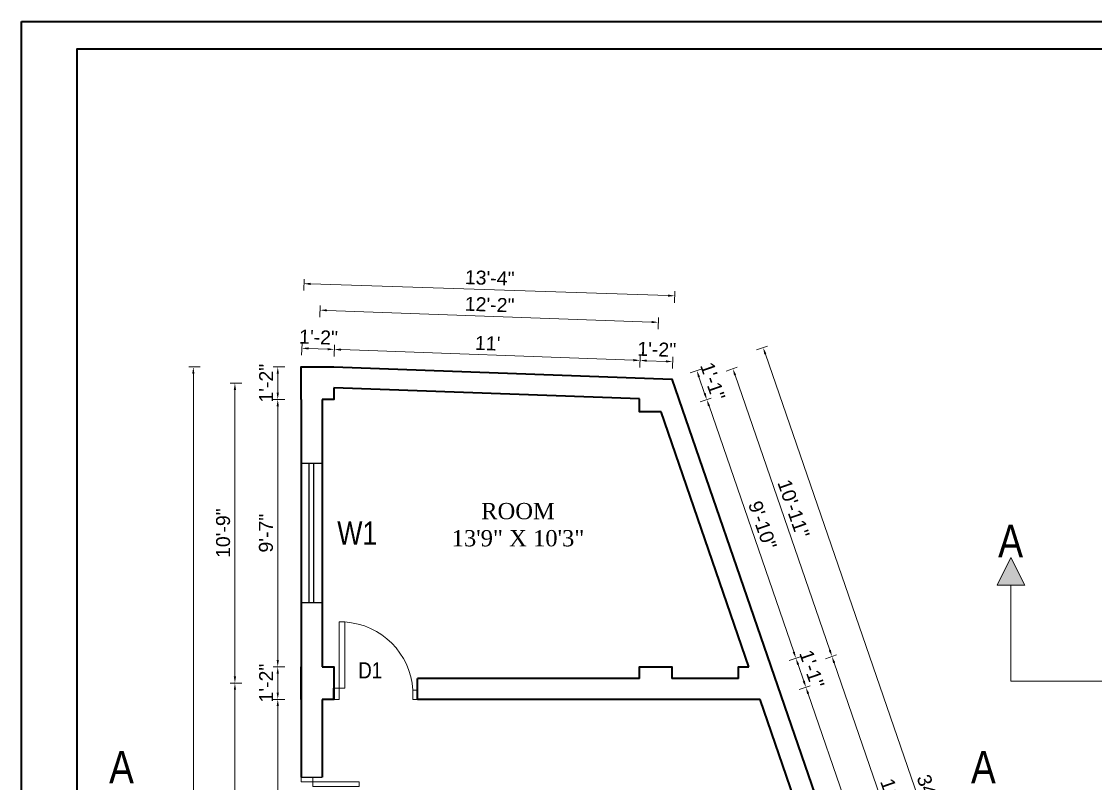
# Model space of a CAD drawing. Header units: inches. Extents: x 376358 to 406049, y -63575 to -53607.
# Drawn here: x 377951.4 to 378413.4, y -53935.3 to -53607.5 of the extents above; entities that cross this region are included whole.
import ezdxf

# ---------------------------------------------------------------- set-up
doc = ezdxf.new("R2010")
doc.units = ezdxf.units.IN
doc.header["$LTSCALE"] = 2
doc.header["$MEASUREMENT"] = 0
doc.header["$PDMODE"] = 34
doc.layers.get('0').update_dxf_attribs({"linetype": 'CONTINUOUS'})
doc.layers.get('DEFPOINTS').update_dxf_attribs({"color": 141, "linetype": 'CONTINUOUS'})
for name, color, linetype, lineweight in [('dimension', 160, 'CONTINUOUS', 15), ('door', 20, 'CONTINUOUS', 35), ('steps', 253, 'CONTINUOUS', 20)]:
    doc.layers.add(name, color=color, linetype=linetype, lineweight=lineweight)
doc.layers.add('Normal Wall', color=7, linetype='CONTINUOUS', lineweight=35, true_color=0xffaf89)
doc.styles.add('Lettring Text', font='arial.ttf')
doc.styles.get("Standard").update_dxf_attribs({"font": 'ARIALN.TTF'})
doc.dimstyles.new('Copy of Standard', dxfattribs={"dimtxt": 6, "dimasz": 2.875, "dimexe": 2, "dimexo": 4, "dimgap": 2, "dimtad": 1, "dimdec": 0, "dimrnd": 1, "dimzin": 0, "dimdsep": 46, "dimlunit": 4, "dimtxsty": 'Lettring Text', "dimcen": 0.1, "dimclrd": 7, "dimclre": 7, "dimclrt": 7, "dimazin": 0, "dimtfac": 0.645, "dimtdec": 0, "dimtmove": 1, "dimatfit": 0, "dimfxl": 3, "dimfxlon": 1, "dimtfillclr": 256, "dimtolj": 1, "dimtzin": 0, "dimlwd": -1, "dimlwe": -1, "dimarcsym": 2})

# ---------------------------------------------------------------- blocks, each defined once
blk = doc.blocks.new('*D175')
at = {"layer": 'DEFPOINTS', "color": 0, "ltscale": 0.5, "transparency": 16777216}
for p in [(378072.04, -53748.07), (378071.75, -53756.11), (378085.75, -53756.11)]:
    blk.add_point(p, dxfattribs=at)
at = {"layer": 'steps', "color": 7, "ltscale": 0.5, "transparency": 16777216}
for p, q in [((378071.93, -53751.06), (378072.11, -53746.07)), ((378083.15, -53748.47), (378074.91, -53748.17)), ((378085.91, -53751.57), (378086.09, -53746.57))]:
    blk.add_line(p, q, dxfattribs=at)
for points in [[(378074.93, -53747.69), (378074.89, -53748.65), (378072.04, -53748.07)], [(378083.16, -53747.99), (378083.13, -53748.94), (378086.02, -53748.57)]]:
    blk.add_solid(points, dxfattribs=at)
at = {"layer": 'steps', "color": 7, "ltscale": 0.5, "transparency": 16777216, "insert": (378079.21, -53743.31), "char_height": 6, "attachment_point": 5, "rotation": 357.9379, "style": 'Lettring Text'}
blk.add_mtext('\\A1;1\'-2"', dxfattribs=at)
blk = doc.blocks.new('*D176')
at = {"layer": 'DEFPOINTS', "color": 0, "ltscale": 0.5, "transparency": 16777216}
for p in [(378217.53, -53753.3), (378085.75, -53756.11), (378217.25, -53761.35)]:
    blk.add_point(p, dxfattribs=at)
at = {"layer": 'steps', "color": 7, "ltscale": 0.5, "transparency": 16777216}
for p, q in [((378085.91, -53751.57), (378086.09, -53746.57)), ((378088.89, -53748.67), (378214.66, -53753.2)), ((378217.43, -53756.3), (378217.61, -53751.31))]:
    blk.add_line(p, q, dxfattribs=at)
for points in [[(378088.91, -53748.19), (378088.87, -53749.15), (378086.02, -53748.57)], [(378214.68, -53752.72), (378214.64, -53753.68), (378217.53, -53753.3)]]:
    blk.add_solid(points, dxfattribs=at)
at = {"layer": 'steps', "color": 7, "ltscale": 0.5, "transparency": 16777216, "insert": (378151.96, -53745.93), "char_height": 6, "attachment_point": 5, "rotation": 357.9379, "style": 'Lettring Text'}
blk.add_mtext("\\A1;11'", dxfattribs=at)
blk = doc.blocks.new('*D177')
at = {"layer": 'DEFPOINTS', "color": 0, "ltscale": 0.5, "transparency": 16777216}
for p in [(378231.52, -53753.81), (378217.25, -53761.35), (378231.25, -53761.35)]:
    blk.add_point(p, dxfattribs=at)
at = {"layer": 'steps', "color": 7, "ltscale": 0.5, "transparency": 16777216}
for p, q in [((378217.43, -53756.3), (378217.61, -53751.31)), ((378220.41, -53753.41), (378228.64, -53753.7)), ((378231.41, -53756.81), (378231.59, -53751.81))]:
    blk.add_line(p, q, dxfattribs=at)
for points in [[(378220.43, -53752.93), (378220.39, -53753.89), (378217.53, -53753.3)], [(378228.66, -53753.23), (378228.63, -53754.18), (378231.52, -53753.81)]]:
    blk.add_solid(points, dxfattribs=at)
at = {"layer": 'steps', "color": 7, "ltscale": 0.5, "transparency": 16777216, "insert": (378224.71, -53748.55), "char_height": 6, "attachment_point": 5, "rotation": 357.9379, "style": 'Lettring Text'}
blk.add_mtext('\\A1;1\'-2"', dxfattribs=at)
blk = doc.blocks.new('*D178')
at = {"layer": 'DEFPOINTS', "color": 0, "ltscale": 0.5, "transparency": 16777216}
for p in [(378225.38, -53736.9), (378078.75, -53763.11), (378224.25, -53768.35)]:
    blk.add_point(p, dxfattribs=at)
at = {"layer": 'steps', "color": 7, "ltscale": 0.5, "transparency": 16777216}
for p, q in [((378079.77, -53734.66), (378079.95, -53729.66)), ((378082.75, -53731.77), (378222.5, -53736.8)), ((378225.27, -53739.9), (378225.45, -53734.9))]:
    blk.add_line(p, q, dxfattribs=at)
for points in [[(378082.77, -53731.29), (378082.74, -53732.24), (378079.88, -53731.66)], [(378222.52, -53736.32), (378222.49, -53737.28), (378225.38, -53736.9)]]:
    blk.add_solid(points, dxfattribs=at)
at = {"layer": 'steps', "color": 7, "ltscale": 0.5, "transparency": 16777216, "insert": (378152.81, -53729.27), "char_height": 6, "attachment_point": 5, "rotation": 357.9379, "style": 'Lettring Text'}
blk.add_mtext('\\A1;12\'-2"', dxfattribs=at)
blk = doc.blocks.new('*D179')
at = {"layer": 'DEFPOINTS', "color": 0, "ltscale": 0.5, "transparency": 16777216}
for p in [(378232.42, -53725.52), (378071.75, -53756.11), (378231.25, -53761.35)]:
    blk.add_point(p, dxfattribs=at)
at = {"layer": 'steps', "color": 7, "ltscale": 0.5, "transparency": 16777216}
for p, q in [((378072.83, -53723.28), (378072.99, -53718.28)), ((378075.8, -53720.38), (378229.55, -53725.43)), ((378232.32, -53728.52), (378232.49, -53723.52))]:
    blk.add_line(p, q, dxfattribs=at)
for points in [[(378075.81, -53719.9), (378075.78, -53720.85), (378072.92, -53720.28)], [(378229.56, -53724.95), (378229.53, -53725.9), (378232.42, -53725.52)]]:
    blk.add_solid(points, dxfattribs=at)
at = {"layer": 'steps', "color": 7, "ltscale": 0.5, "transparency": 16777216, "insert": (378152.84, -53717.84), "char_height": 6, "attachment_point": 5, "rotation": 358.1187, "style": 'Lettring Text'}
blk.add_mtext('\\A1;13\'-4"', dxfattribs=at)
blk = doc.blocks.new('*D185')
at = {"layer": 'DEFPOINTS', "color": 0, "ltscale": 0.5, "transparency": 16777216}
for p in [(378224.25, -53768.35), (378300.08, -53880.69), (378266.87, -53892.12)]:
    blk.add_point(p, dxfattribs=at)
at = {"layer": 'steps', "color": 7, "ltscale": 0.5, "transparency": 16777216}
for p, q in [((378254.62, -53757.89), (378259.34, -53756.26)), ((378258.39, -53759.63), (378299.15, -53877.97)), ((378297.24, -53881.66), (378301.97, -53880.03))]:
    blk.add_line(p, q, dxfattribs=at)
for points in [[(378258.84, -53759.48), (378257.94, -53759.79), (378257.45, -53756.91)], [(378299.6, -53877.81), (378298.69, -53878.12), (378300.08, -53880.69)]]:
    blk.add_solid(points, dxfattribs=at)
at = {"layer": 'steps', "color": 7, "ltscale": 0.5, "transparency": 16777216, "insert": (378283.55, -53817.15), "char_height": 6, "attachment_point": 5, "rotation": 289.0044, "style": 'Lettring Text'}
blk.add_mtext('\\A1;10\'-11"', dxfattribs=at)
blk = doc.blocks.new('*D189')
at = {"layer": 'DEFPOINTS', "color": 0, "ltscale": 0.5, "transparency": 16777216}
for p in [(378071.75, -53756.11), (378061.68, -53770.11), (378071.75, -53770.11)]:
    blk.add_point(p, dxfattribs=at)
at = {"layer": 'steps', "color": 7, "ltscale": 0.5, "transparency": 16777216}
for p, q in [((378064.68, -53756.11), (378059.68, -53756.11)), ((378061.68, -53758.99), (378061.68, -53767.24)), ((378064.68, -53770.11), (378059.68, -53770.11))]:
    blk.add_line(p, q, dxfattribs=at)
for points in [[(378061.21, -53758.99), (378062.16, -53758.99), (378061.68, -53756.11)], [(378061.21, -53767.24), (378062.16, -53767.24), (378061.68, -53770.11)]]:
    blk.add_solid(points, dxfattribs=at)
at = {"layer": 'steps', "color": 7, "ltscale": 0.5, "transparency": 16777216, "insert": (378056.67, -53763.11), "char_height": 6, "attachment_point": 5, "rotation": 90, "style": 'Lettring Text'}
blk.add_mtext('\\A1;1\'-2"', dxfattribs=at)
blk = doc.blocks.new('*D190')
at = {"layer": 'DEFPOINTS', "color": 0, "ltscale": 0.5, "transparency": 16777216}
for p in [(378071.75, -53770.11), (378061.68, -53885.12), (378071.75, -53885.12)]:
    blk.add_point(p, dxfattribs=at)
at = {"layer": 'steps', "color": 7, "ltscale": 0.5, "transparency": 16777216}
for p, q in [((378064.68, -53770.11), (378059.68, -53770.11)), ((378061.68, -53772.99), (378061.68, -53882.25)), ((378064.68, -53885.12), (378059.68, -53885.12))]:
    blk.add_line(p, q, dxfattribs=at)
for points in [[(378061.21, -53772.99), (378062.16, -53772.99), (378061.68, -53770.11)], [(378061.21, -53882.25), (378062.16, -53882.25), (378061.68, -53885.12)]]:
    blk.add_solid(points, dxfattribs=at)
at = {"layer": 'steps', "color": 7, "ltscale": 0.5, "transparency": 16777216, "insert": (378056.62, -53827.62), "char_height": 6, "attachment_point": 5, "rotation": 90, "style": 'Lettring Text'}
blk.add_mtext('\\A1;9\'-7"', dxfattribs=at)
blk = doc.blocks.new('*D191')
at = {"layer": 'DEFPOINTS', "color": 0, "ltscale": 0.5, "transparency": 16777216}
for p in [(378071.75, -53885.12), (378061.68, -53899.12), (378071.75, -53899.12)]:
    blk.add_point(p, dxfattribs=at)
at = {"layer": 'steps', "color": 7, "ltscale": 0.5, "transparency": 16777216}
for p, q in [((378064.68, -53885.12), (378059.68, -53885.12)), ((378061.68, -53888), (378061.68, -53896.25)), ((378064.68, -53899.12), (378059.68, -53899.12))]:
    blk.add_line(p, q, dxfattribs=at)
for points in [[(378061.21, -53888), (378062.16, -53888), (378061.68, -53885.12)], [(378061.21, -53896.25), (378062.16, -53896.25), (378061.68, -53899.12)]]:
    blk.add_solid(points, dxfattribs=at)
at = {"layer": 'steps', "color": 7, "ltscale": 0.5, "transparency": 16777216, "insert": (378056.67, -53892.12), "char_height": 6, "attachment_point": 5, "rotation": 90, "style": 'Lettring Text'}
blk.add_mtext('\\A1;1\'-2"', dxfattribs=at)
blk = doc.blocks.new('*D192')
at = {"layer": 'DEFPOINTS', "color": 0, "ltscale": 0.5, "transparency": 16777216}
for p in [(378071.75, -53899.12), (378061.68, -54014.12), (378071.75, -54014.12)]:
    blk.add_point(p, dxfattribs=at)
at = {"layer": 'steps', "color": 7, "ltscale": 0.5, "transparency": 16777216}
for p, q in [((378064.68, -53899.12), (378059.68, -53899.12)), ((378061.68, -53902), (378061.68, -54011.25)), ((378064.68, -54014.12), (378059.68, -54014.12))]:
    blk.add_line(p, q, dxfattribs=at)
for points in [[(378061.21, -53902), (378062.16, -53902), (378061.68, -53899.12)], [(378061.21, -54011.25), (378062.16, -54011.25), (378061.68, -54014.12)]]:
    blk.add_solid(points, dxfattribs=at)
at = {"layer": 'steps', "color": 7, "ltscale": 0.5, "transparency": 16777216, "insert": (378056.62, -53956.62), "char_height": 6, "attachment_point": 5, "rotation": 90, "style": 'Lettring Text'}
blk.add_mtext('\\A1;9\'-7"', dxfattribs=at)
blk = doc.blocks.new('*D196')
at = {"layer": 'DEFPOINTS', "color": 0, "ltscale": 0.5, "transparency": 16777216}
for p in [(378078.75, -53763.11), (378043.25, -53892.12), (378078.75, -53892.12)]:
    blk.add_point(p, dxfattribs=at)
at = {"layer": 'steps', "color": 7, "ltscale": 0.5, "transparency": 16777216}
for p, q in [((378046.25, -53763.11), (378041.25, -53763.11)), ((378043.25, -53765.99), (378043.25, -53889.25)), ((378046.25, -53892.12), (378041.25, -53892.12))]:
    blk.add_line(p, q, dxfattribs=at)
for points in [[(378042.77, -53765.99), (378043.73, -53765.99), (378043.25, -53763.11)], [(378042.77, -53889.25), (378043.73, -53889.25), (378043.25, -53892.12)]]:
    blk.add_solid(points, dxfattribs=at)
at = {"layer": 'steps', "color": 7, "ltscale": 0.5, "transparency": 16777216, "insert": (378038.19, -53827.62), "char_height": 6, "attachment_point": 5, "rotation": 90, "style": 'Lettring Text'}
blk.add_mtext('\\A1;10\'-9"', dxfattribs=at)
blk = doc.blocks.new('*D197')
at = {"layer": 'DEFPOINTS', "color": 0, "ltscale": 0.5, "transparency": 16777216}
for p in [(378078.75, -53892.12), (378043.25, -54021.12), (378078.75, -54021.12)]:
    blk.add_point(p, dxfattribs=at)
at = {"layer": 'steps', "color": 7, "ltscale": 0.5, "transparency": 16777216}
for p, q in [((378046.25, -53892.12), (378041.25, -53892.12)), ((378043.25, -53895), (378043.25, -54018.25)), ((378046.25, -54021.12), (378041.25, -54021.12))]:
    blk.add_line(p, q, dxfattribs=at)
for points in [[(378042.77, -53895), (378043.73, -53895), (378043.25, -53892.12)], [(378042.77, -54018.25), (378043.73, -54018.25), (378043.25, -54021.12)]]:
    blk.add_solid(points, dxfattribs=at)
at = {"layer": 'steps', "color": 7, "ltscale": 0.5, "transparency": 16777216, "insert": (378038.19, -53956.62), "char_height": 6, "attachment_point": 5, "rotation": 90, "style": 'Lettring Text'}
blk.add_mtext('\\A1;10\'-9"', dxfattribs=at)
blk = doc.blocks.new('*D199')
at = {"layer": 'DEFPOINTS', "color": 0, "ltscale": 0.5, "transparency": 16777216}
for p in [(378025.37, -53756.11), (378071.75, -53756.11), (378071.75, -54157.12)]:
    blk.add_point(p, dxfattribs=at)
at = {"layer": 'steps', "color": 7, "ltscale": 0.5, "transparency": 16777216}
for p, q in [((378028.37, -53756.11), (378023.37, -53756.11)), ((378025.37, -54154.25), (378025.37, -53758.99)), ((378028.37, -54157.12), (378023.37, -54157.12))]:
    blk.add_line(p, q, dxfattribs=at)
for points in [[(378024.89, -53758.99), (378025.85, -53758.99), (378025.37, -53756.11)], [(378024.89, -54154.25), (378025.85, -54154.25), (378025.37, -54157.12)]]:
    blk.add_solid(points, dxfattribs=at)
at = {"layer": 'steps', "color": 7, "ltscale": 0.5, "transparency": 16777216, "insert": (378020.3, -53956.62), "char_height": 6, "attachment_point": 5, "rotation": 90, "style": 'Lettring Text'}
blk.add_mtext('\\A1;33\'-5"', dxfattribs=at)
blk = doc.blocks.new('*D200')
at = {"layer": 'DEFPOINTS', "color": 0, "ltscale": 0.5, "transparency": 16777216}
for p in [(378231.25, -53775.35), (378284.56, -53881.44), (378273.87, -53885.12)]:
    blk.add_point(p, dxfattribs=at)
at = {"layer": 'steps', "color": 7, "ltscale": 0.5, "transparency": 16777216}
for p, q in [((378243.41, -53771.16), (378248.13, -53769.54)), ((378247.18, -53772.9), (378283.62, -53878.72)), ((378281.72, -53882.42), (378286.45, -53880.79))]:
    blk.add_line(p, q, dxfattribs=at)
for points in [[(378247.63, -53772.75), (378246.73, -53773.06), (378246.24, -53770.19)], [(378284.08, -53878.57), (378283.17, -53878.88), (378284.56, -53881.44)]]:
    blk.add_solid(points, dxfattribs=at)
at = {"layer": 'steps', "color": 7, "ltscale": 0.5, "transparency": 16777216, "insert": (378270.19, -53824.17), "char_height": 6, "attachment_point": 5, "rotation": 289.0044, "style": 'Lettring Text'}
blk.add_mtext('\\A1;9\'-10"', dxfattribs=at)
blk = doc.blocks.new('*D201')
at = {"layer": 'DEFPOINTS', "color": 0, "ltscale": 0.5, "transparency": 16777216}
for p in [(378273.87, -53885.12), (378288.87, -53893.96), (378273.87, -53899.12)]:
    blk.add_point(p, dxfattribs=at)
at = {"layer": 'steps', "color": 7, "ltscale": 0.5, "transparency": 16777216}
for p, q in [((378281.72, -53882.42), (378286.45, -53880.79)), ((378285.5, -53884.16), (378287.93, -53891.24)), ((378286.03, -53894.94), (378290.76, -53893.31))]:
    blk.add_line(p, q, dxfattribs=at)
for points in [[(378285.95, -53884.01), (378285.04, -53884.32), (378284.56, -53881.44)], [(378288.39, -53891.08), (378287.48, -53891.4), (378288.87, -53893.96)]]:
    blk.add_solid(points, dxfattribs=at)
at = {"layer": 'steps', "color": 7, "ltscale": 0.5, "transparency": 16777216, "insert": (378291.45, -53886.07), "char_height": 6, "attachment_point": 5, "rotation": 289.0044, "style": 'Lettring Text'}
blk.add_mtext('\\A1;1\'-1"', dxfattribs=at)
blk = doc.blocks.new('*D202')
at = {"layer": 'DEFPOINTS', "color": 0, "ltscale": 0.5, "transparency": 16777216}
for p in [(378273.87, -53899.12), (378328.99, -54010.44), (378318.3, -54014.12)]:
    blk.add_point(p, dxfattribs=at)
at = {"layer": 'steps', "color": 7, "ltscale": 0.5, "transparency": 16777216}
for p, q in [((378286.03, -53894.94), (378290.76, -53893.31)), ((378289.81, -53896.68), (378328.05, -54007.72)), ((378326.15, -54011.42), (378330.88, -54009.79))]:
    blk.add_line(p, q, dxfattribs=at)
for points in [[(378290.26, -53896.52), (378289.35, -53896.83), (378288.87, -53893.96)], [(378328.51, -54007.57), (378327.6, -54007.88), (378328.99, -54010.44)]]:
    blk.add_solid(points, dxfattribs=at)
at = {"layer": 'steps', "color": 7, "ltscale": 0.5, "transparency": 16777216, "insert": (378313.72, -53950.55), "char_height": 6, "attachment_point": 5, "rotation": 289.0044, "style": 'Lettring Text'}
blk.add_mtext('\\A1;10\'-3"', dxfattribs=at)
blk = doc.blocks.new('*D206')
at = {"layer": 'DEFPOINTS', "color": 0, "ltscale": 0.5, "transparency": 16777216}
for p in [(378241.93, -53757.67), (378231.25, -53761.35), (378231.25, -53775.35)]:
    blk.add_point(p, dxfattribs=at)
at = {"layer": 'steps', "color": 7, "ltscale": 0.5, "transparency": 16777216}
for p, q in [((378239.1, -53758.65), (378243.82, -53757.02)), ((378245.31, -53767.47), (378242.87, -53760.39)), ((378243.41, -53771.16), (378248.13, -53769.54))]:
    blk.add_line(p, q, dxfattribs=at)
for points in [[(378243.32, -53760.23), (378242.41, -53760.55), (378241.93, -53757.67)], [(378245.76, -53767.31), (378244.85, -53767.62), (378246.24, -53770.19)]]:
    blk.add_solid(points, dxfattribs=at)
at = {"layer": 'steps', "color": 7, "ltscale": 0.5, "transparency": 16777216, "insert": (378248.83, -53762.3), "char_height": 6, "attachment_point": 5, "rotation": 289.0044, "style": 'Lettring Text'}
blk.add_mtext('\\A1;1\'-1"', dxfattribs=at)
blk = doc.blocks.new('*D207')
at = {"layer": 'DEFPOINTS', "color": 0, "ltscale": 0.5, "transparency": 16777216}
for p in [(378266.87, -53892.12), (378344.51, -54009.69), (378311.3, -54021.12)]:
    blk.add_point(p, dxfattribs=at)
at = {"layer": 'steps', "color": 7, "ltscale": 0.5, "transparency": 16777216}
for p, q in [((378297.24, -53881.66), (378301.97, -53880.03)), ((378301.02, -53883.4), (378343.57, -54006.97)), ((378341.67, -54010.66), (378346.4, -54009.03))]:
    blk.add_line(p, q, dxfattribs=at)
for points in [[(378301.47, -53883.25), (378300.56, -53883.56), (378300.08, -53880.69)], [(378344.03, -54006.81), (378343.12, -54007.12), (378344.51, -54009.69)]]:
    blk.add_solid(points, dxfattribs=at)
at = {"layer": 'steps', "color": 7, "ltscale": 0.5, "transparency": 16777216, "insert": (378327.04, -53943.55), "char_height": 6, "attachment_point": 5, "rotation": 289.0044, "style": 'Lettring Text'}
blk.add_mtext('\\A1;11\'-4"', dxfattribs=at)
blk = doc.blocks.new('*D209')
at = {"layer": 'DEFPOINTS', "color": 0, "ltscale": 0.5, "transparency": 16777216}
for p in [(378231.25, -53761.35), (378406.8, -54143.61), (378367.55, -54157.12)]:
    blk.add_point(p, dxfattribs=at)
at = {"layer": 'steps', "color": 7, "ltscale": 0.5, "transparency": 16777216}
for p, q in [((378267.65, -53748.81), (378272.38, -53747.18)), ((378271.42, -53750.55), (378405.86, -54140.89)), ((378403.96, -54144.58), (378408.69, -54142.96))]:
    blk.add_line(p, q, dxfattribs=at)
for points in [[(378271.88, -53750.4), (378270.97, -53750.71), (378270.49, -53747.84)], [(378406.31, -54140.73), (378405.41, -54141.05), (378406.8, -54143.61)]]:
    blk.add_solid(points, dxfattribs=at)
at = {"layer": 'steps', "color": 7, "ltscale": 0.5, "transparency": 16777216, "insert": (378343.43, -53944.07), "char_height": 6, "attachment_point": 5, "rotation": 289.0044, "style": 'Lettring Text'}
blk.add_mtext('\\A1;34\'-11"', dxfattribs=at)

msp = doc.modelspace()

# ---------------------------------------------------------------- hatches: boundary and pattern name
at = {"linetype": 'ByBlock', "lineweight": 5}
msp.add_hatch(color=7, dxfattribs=at).paths.add_polyline_path([(378377.07, -53838.06), (378383.07, -53850.06), (378371.07, -53850.06)])

# ---------------------------------------------------------------- linework, layer by layer
at = {"ltscale": 0.5}
for p, q in [((378080.75, -53797.62), (378071.75, -53797.62)), ((378075.25, -53857.62), (378075.25, -53797.62)), ((378077.25, -53857.62), (378077.25, -53797.62)), ((378080.75, -53857.62), (378071.75, -53857.62)), ((378071.75, -53932.62), (378080.75, -53932.62))]:
    msp.add_line(p, q, dxfattribs=at)
at = {"color": 7, "linetype": 'ByBlock', "lineweight": 5}
for p, q in [((378377.07, -53838.06), (378371.07, -53850.06)), ((378383.07, -53850.06), (378377.07, -53838.06)), ((378383.07, -53850.06), (378371.07, -53850.06)), ((378377.07, -53891.23), (378377.07, -53850.06)), ((378747.81, -53891.23), (378377.07, -53891.23))]:
    msp.add_line(p, q, dxfattribs=at)
at = {"layer": 'dimension', "ltscale": 7}
for p, q in [((378088.15, -53894.32), (378088.15, -53865.71)), ((378088.15, -53865.81), (378090.55, -53865.81)), ((378090.55, -53894.32), (378090.55, -53865.81)), ((378085.75, -53894.32), (378088.15, -53894.32)), ((378088.15, -53894.32), (378088.15, -53899.12)), ((378088.15, -53894.32), (378090.55, -53894.32)), ((378119.75, -53899.12), (378119.75, -53895.12)), ((378119.75, -53895.12), (378121.75, -53895.12)), ((378121.75, -53899.12), (378121.75, -53895.12)), ((378088.15, -53899.12), (378085.75, -53899.12)), ((378119.75, -53899.12), (378121.75, -53899.12))]:
    msp.add_line(p, q, dxfattribs=at)
msp.add_arc((378088.54, -53897.02), 31.27, 3.4697, 86.3141, dxfattribs=at)
at = {"layer": 'door', "ltscale": 0.5}
for p, q in [((378217.25, -53769.85), (378085.75, -53765.12)), ((378071.75, -53770.11), (378071.75, -53932.62)), ((378080.75, -53770.11), (378080.75, -53885.12)), ((378264.35, -53885.12), (378226.55, -53775.35)), ((378217.25, -53890.12), (378121.75, -53890.12)), ((378121.75, -53899.12), (378121.75, -53890.12)), ((378259.87, -53890.12), (378231.25, -53890.12)), ((378085.75, -53899.12), (378085.75, -53894.32)), ((378080.75, -53899.12), (378080.75, -53932.62)), ((378269.18, -53899.12), (378121.75, -53899.12)), ((378308.78, -54014.12), (378269.18, -53899.12))]:
    msp.add_line(p, q, dxfattribs=at)
for points in [[(378071.75, -53770.11), (378071.75, -53756.11), (378085.75, -53756.11)], [(378085.75, -53756.11), (378231.25, -53761.35), (378367.55, -54157.12)], [(378085.75, -53765.12), (378085.75, -53770.11), (378080.75, -53770.11)], [(378226.55, -53775.35), (378217.25, -53775.35), (378217.25, -53769.85)], [(378071.75, -53899.12), (378071.75, -53885.12)], [(378080.75, -53885.12), (378085.75, -53885.12), (378085.75, -53899.12), (378080.75, -53899.12)], [(378217.25, -53890.12), (378217.25, -53885.12), (378231.25, -53885.12), (378231.25, -53890.12)], [(378259.87, -53890.12), (378259.87, -53885.12), (378264.35, -53885.12)], [(378231.25, -53899.12), (378231.25, -53899.12), (378217.25, -53899.12)], [(378269.18, -53899.12), (378259.87, -53899.12)]]:
    msp.add_lwpolyline(points, dxfattribs=at)
at = {"layer": 'Normal Wall'}
for points in [[(377951.44, -53607.48), (379009.45, -53607.48), (379009.45, -54358.01), (377951.44, -54358.01)], [(377951.44, -53607.48), (379009.45, -53607.48), (379009.45, -54358.01), (377951.44, -54358.01)], [(378997.54, -53619.39), (377975.26, -53619.39), (377975.26, -54346.1), (378997.54, -54346.1)], [(378997.54, -53619.39), (377975.26, -53619.39), (377975.26, -54346.1), (378997.54, -54346.1)]]:
    msp.add_lwpolyline(points, close=True, dxfattribs=at)
at = {"layer": 'steps', "color": 7, "ltscale": 0.3}
for points in [[(378076.75, -53932.62), (378076.75, -53934.62), (378071.75, -53934.62), (378071.75, -53932.62)], [(378076.75, -53934.62), (378096.75, -53934.62), (378096.75, -53936.62), (378076.75, -53936.62)]]:
    msp.add_lwpolyline(points, close=True, dxfattribs=at)

# ---------------------------------------------------------------- texts
at = {"color": 7, "linetype": 'ByBlock', "lineweight": 5}
for s, insert, char_height, width, attachment_point in [('W1', (378087.28, -53822.59), 10, 44.1664, 1), ('A', (378382.26, -53823.96), 14, 26.5803, 3), ('A', (377999.81, -53921.28), 14, 26.5803, 3), ('A', (378370.55, -53921.28), 14, 26.5803, 3)]:
    msp.add_mtext(s, dxfattribs=dict(at, insert=insert, char_height=char_height, width=width, attachment_point=attachment_point))
at = {"layer": 'steps', "color": 7, "ltscale": 0.3, "insert": (378165.02, -53814.62), "char_height": 7, "width": 55.268, "attachment_point": 2}
msp.add_mtext('{\\fTimes New Roman|b0|i0|c0|p18;ROOM\\P13\'9" X 10\'3"}', dxfattribs=at)
at = {"layer": 'steps', "color": 7, "ltscale": 0.3, "insert": (378101.44, -53890.14), "char_height": 7, "attachment_point": 8}
msp.add_mtext_dynamic_manual_height_columns('{\\W1;D1}', width=18.6213, gutter_width=40, heights=[0], dxfattribs=at)

# ---------------------------------------------------------------- dimensions: what is measured, and where the dimension line sits
at = {"layer": 'steps', "ltscale": 0.5}
for p1, p2, distance, picture, middle in [((378071.75, -53756.11), (378231.25, -53761.35), 35.85, '*D179', (378152.84, -53717.84)), ((378078.75, -53763.11), (378224.25, -53768.35), 31.47, '*D178', (378152.81, -53729.27)), ((378231.25, -53761.35), (378367.55, -54157.12), 41.51, '*D209', (378343.43, -53944.07)), ((378224.25, -53768.35), (378266.87, -53892.12), 35.12, '*D185', (378283.55, -53817.15))]:
    dim = msp.add_aligned_dim(p1=p1, p2=p2, distance=distance, dimstyle='Copy of Standard', dxfattribs=at)
    dim.commit()
    dim.dimension.update_dxf_attribs({"geometry": picture, "text_midpoint": middle})
for base, p1, p2, angle, picture, middle in [((378072.04, -53748.07), (378085.75, -53756.11), (378071.75, -53756.11), 177.9379, '*D175', (378079.03, -53748.32)), ((378231.52, -53753.81), (378217.25, -53761.35), (378231.25, -53761.35), 177.9379, '*D177', (378224.53, -53753.56)), ((378241.93, -53757.67), (378231.25, -53775.35), (378231.25, -53761.35), 109.0044, '*D206', (378244.09, -53763.93)), ((378061.68, -53770.11), (378071.75, -53756.11), (378071.75, -53770.11), 90, '*D189', (378061.68, -53763.11)), ((378288.87, -53893.96), (378273.87, -53885.12), (378273.87, -53899.12), 109.0044, '*D201', (378286.72, -53887.7)), ((378061.68, -53899.12), (378071.75, -53885.12), (378071.75, -53899.12), 90, '*D191', (378061.68, -53892.12))]:
    dim = msp.add_linear_dim(base=base, p1=p1, p2=p2, angle=angle, dimstyle='Copy of Standard', dxfattribs=at)
    dim.commit()
    dim.dimension.update_dxf_attribs({"geometry": picture, "text_midpoint": middle, "dimtype": 160})
for base, p1, p2, angle, picture, middle in [((378217.53, -53753.3), (378085.75, -53756.11), (378217.25, -53761.35), 177.9379, '*D176', (378151.96, -53745.93)), ((378025.37, -53756.11), (378071.75, -54157.12), (378071.75, -53756.11), 90, '*D199', (378020.3, -53956.62)), ((378043.25, -53892.12), (378078.75, -53763.11), (378078.75, -53892.12), 90, '*D196', (378038.19, -53827.62)), ((378061.68, -53885.12), (378071.75, -53770.11), (378071.75, -53885.12), 90, '*D190', (378056.62, -53827.62)), ((378284.56, -53881.44), (378231.25, -53775.35), (378273.87, -53885.12), 109.0044, '*D200', (378270.19, -53824.17)), ((378344.51, -54009.69), (378266.87, -53892.12), (378311.3, -54021.12), 109.0044, '*D207', (378327.04, -53943.55)), ((378043.25, -54021.12), (378078.75, -53892.12), (378078.75, -54021.12), 90, '*D197', (378038.19, -53956.62)), ((378328.99, -54010.44), (378273.87, -53899.12), (378318.3, -54014.12), 109.0044, '*D202', (378313.72, -53950.55)), ((378061.68, -54014.12), (378071.75, -53899.12), (378071.75, -54014.12), 90, '*D192', (378056.62, -53956.62))]:
    dim = msp.add_linear_dim(base=base, p1=p1, p2=p2, angle=angle, dimstyle='Copy of Standard', dxfattribs=at)
    dim.commit()
    dim.dimension.update_dxf_attribs({"geometry": picture, "text_midpoint": middle})

doc.saveas('drawing.dxf')
